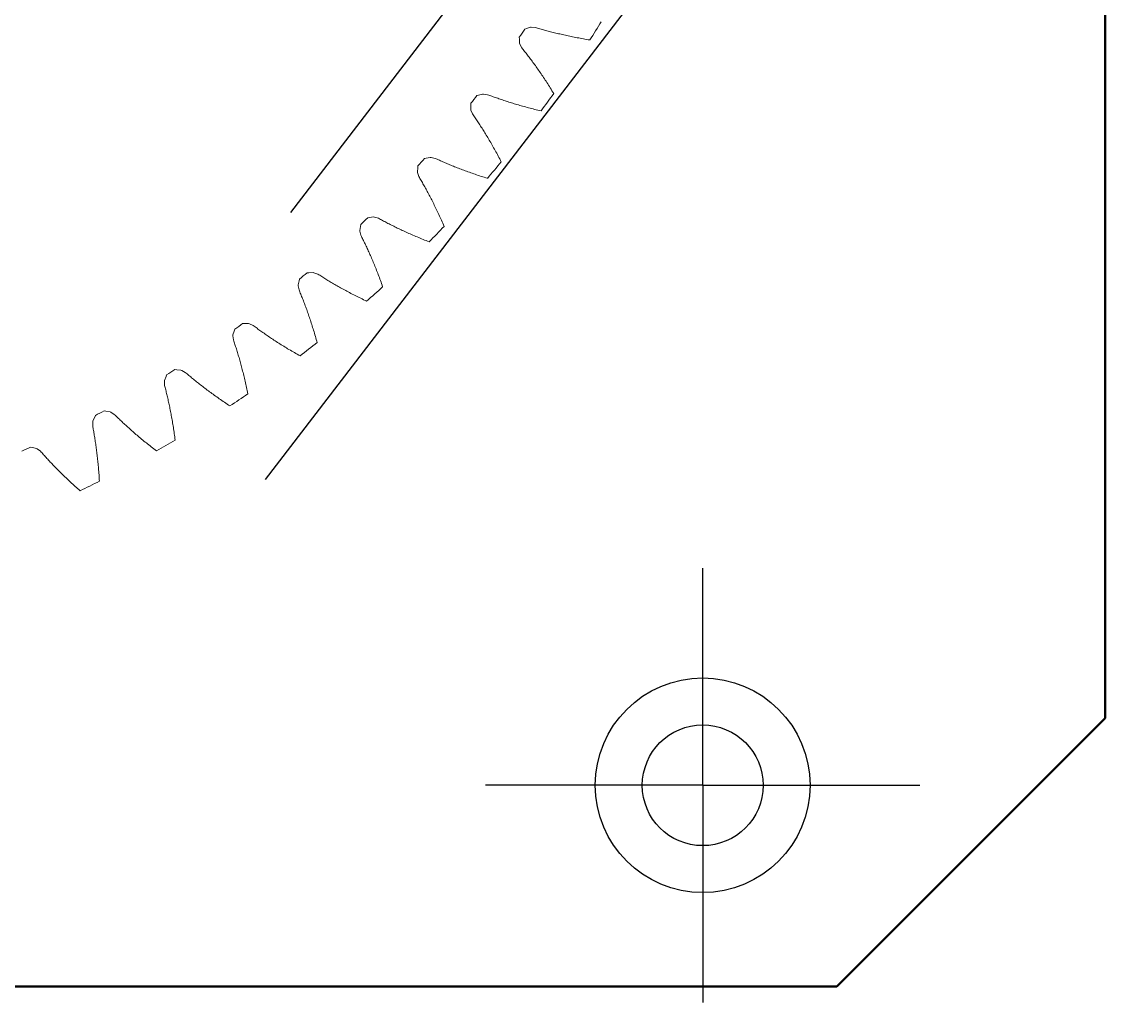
# Model space of a CAD drawing. Header units: millimetres. Extents: x 278858 to 279223, y 218711 to 219074.
# Drawn here: x 279018.9 to 279059.27, y 218755.24 to 218791.79 of the extents above; entities that cross this region are included whole.
import ezdxf

# ---------------------------------------------------------------- set-up
doc = ezdxf.new("R2010")
doc.units = ezdxf.units.MM
doc.header["$LTSCALE"] = 2
doc.linetypes.add('AM_ISO08W050', pattern=[18, 12, -1.5, 3, -1.5])
doc.linetypes.add('AM_ISO08W050x2', pattern=[9, 6, -0.75, 1.5, -0.75])
for name, color, linetype, lineweight in [('AM_4', 3, 'Continuous', 25), ('AM_7', 1, 'AM_ISO08W050', 25), ('AM_9', 251, 'Continuous', 15), ('Visibile (ANSI)', 7, 'Continuous', 50)]:
    doc.layers.add(name, color=color, linetype=linetype, lineweight=lineweight)

msp = doc.modelspace()

# ---------------------------------------------------------------- linework, layer by layer
for radius in [4, 2.25]:
    msp.add_circle((279044.271, 218763.328), radius)
at = {"layer": 'AM_4'}
for p, q in [((279044.738, 218805.319), (279028.909, 218784.678)), ((279043.798, 218795.367), (279027.97, 218774.725))]:
    msp.add_line(p, q, dxfattribs=at)
at = {"layer": 'AM_7', "linetype": 'AM_ISO08W050x2'}
for q in [(279044.271, 218771.419), (279036.18, 218763.328), (279052.362, 218763.328), (279044.271, 218755.237)]:
    msp.add_line((279044.271, 218763.328), q, dxfattribs=at)
at = {"layer": 'AM_9'}
for p, q in [((279037.642, 218791.514), (279037.708, 218791.536)), ((279037.708, 218791.536), (279037.853, 218791.589)), ((279037.853, 218791.589), (279037.886, 218791.589)), ((279037.886, 218791.589), (279038.039, 218791.578)), ((279038.039, 218791.578), (279038.081, 218791.567)), ((279038.081, 218791.567), (279038.122, 218791.555)), ((279038.122, 218791.555), (279038.163, 218791.543)), ((279038.163, 218791.543), (279038.205, 218791.53)), ((279038.205, 218791.53), (279038.248, 218791.518)), ((279038.248, 218791.518), (279038.291, 218791.505)), ((279038.291, 218791.505), (279038.335, 218791.493)), ((279038.335, 218791.493), (279038.379, 218791.48)), ((279038.379, 218791.48), (279038.424, 218791.468)), ((279038.424, 218791.468), (279038.469, 218791.456)), ((279038.469, 218791.456), (279038.514, 218791.443)), ((279038.514, 218791.443), (279038.561, 218791.431)), ((279038.561, 218791.431), (279038.607, 218791.419)), ((279038.607, 218791.419), (279038.655, 218791.407)), ((279038.655, 218791.407), (279038.702, 218791.394)), ((279038.702, 218791.394), (279038.751, 218791.382)), ((279038.751, 218791.382), (279038.8, 218791.37)), ((279038.8, 218791.37), (279038.849, 218791.358)), ((279038.849, 218791.358), (279038.899, 218791.346)), ((279038.899, 218791.346), (279038.949, 218791.334)), ((279038.949, 218791.334), (279039, 218791.322)), ((279039, 218791.322), (279039.052, 218791.31)), ((279037.444, 218791.145), (279037.44, 218791.214)), ((279037.45, 218790.991), (279037.444, 218791.145)), ((279037.461, 218790.96), (279037.45, 218790.991)), ((279037.529, 218790.822), (279037.461, 218790.96)), ((279039.052, 218791.31), (279039.104, 218791.299)), ((279039.104, 218791.299), (279039.156, 218791.287)), ((279039.156, 218791.287), (279039.209, 218791.275)), ((279039.209, 218791.275), (279039.263, 218791.264)), ((279039.263, 218791.264), (279039.317, 218791.252)), ((279039.317, 218791.252), (279039.371, 218791.241)), ((279039.371, 218791.241), (279039.426, 218791.23)), ((279039.426, 218791.23), (279039.482, 218791.219)), ((279039.482, 218791.219), (279039.538, 218791.207)), ((279039.538, 218791.207), (279039.595, 218791.196)), ((279039.595, 218791.196), (279039.652, 218791.186)), ((279039.652, 218791.186), (279039.71, 218791.175)), ((279039.71, 218791.175), (279039.768, 218791.164)), ((279039.768, 218791.164), (279039.827, 218791.153)), ((279039.827, 218791.153), (279039.886, 218791.143)), ((279039.886, 218791.143), (279039.946, 218791.133)), ((279039.946, 218791.133), (279040.006, 218791.122)), ((279040.006, 218791.122), (279040.067, 218791.112)), ((279037.555, 218790.787), (279037.529, 218790.822)), ((279037.582, 218790.754), (279037.555, 218790.787)), ((279037.609, 218790.72), (279037.582, 218790.754)), ((279037.636, 218790.686), (279037.609, 218790.72)), ((279037.663, 218790.651), (279037.636, 218790.686)), ((279037.691, 218790.616), (279037.663, 218790.651)), ((279037.719, 218790.58), (279037.691, 218790.616)), ((279037.747, 218790.543), (279037.719, 218790.58)), ((279037.775, 218790.507), (279037.747, 218790.543)), ((279037.804, 218790.469), (279037.775, 218790.507)), ((279037.832, 218790.432), (279037.804, 218790.469)), ((279037.861, 218790.393), (279037.832, 218790.432)), ((279037.89, 218790.355), (279037.861, 218790.393)), ((279037.919, 218790.315), (279037.89, 218790.355)), ((279037.948, 218790.276), (279037.919, 218790.315)), ((279037.977, 218790.236), (279037.948, 218790.276)), ((279038.007, 218790.195), (279037.977, 218790.236)), ((279038.037, 218790.154), (279038.007, 218790.195)), ((279038.066, 218790.112), (279038.037, 218790.154)), ((279038.096, 218790.07), (279038.066, 218790.112)), ((279038.126, 218790.027), (279038.096, 218790.07)), ((279038.157, 218789.984), (279038.126, 218790.027)), ((279038.187, 218789.94), (279038.157, 218789.984)), ((279038.217, 218789.895), (279038.187, 218789.94)), ((279038.248, 218789.851), (279038.217, 218789.895)), ((279038.279, 218789.805), (279038.248, 218789.851)), ((279038.31, 218789.76), (279038.279, 218789.805)), ((279038.341, 218789.713), (279038.31, 218789.76)), ((279038.372, 218789.666), (279038.341, 218789.713)), ((279038.403, 218789.619), (279038.372, 218789.666)), ((279038.434, 218789.571), (279038.403, 218789.619)), ((279038.466, 218789.523), (279038.434, 218789.571)), ((279038.497, 218789.474), (279038.466, 218789.523)), ((279038.529, 218789.424), (279038.497, 218789.474)), ((279038.561, 218789.374), (279038.529, 218789.424)), ((279038.592, 218789.324), (279038.561, 218789.374)), ((279038.624, 218789.273), (279038.592, 218789.324)), ((279035.858, 218789.036), (279035.925, 218789.053)), ((279035.925, 218789.053), (279036.073, 218789.096)), ((279036.073, 218789.096), (279036.106, 218789.094)), ((279036.106, 218789.094), (279036.258, 218789.072)), ((279036.258, 218789.072), (279036.299, 218789.059)), ((279036.299, 218789.059), (279036.339, 218789.044)), ((279036.339, 218789.044), (279036.379, 218789.028)), ((279036.379, 218789.028), (279036.421, 218789.013)), ((279036.421, 218789.013), (279036.462, 218788.997)), ((279036.462, 218788.997), (279036.504, 218788.982)), ((279036.504, 218788.982), (279036.547, 218788.967)), ((279036.547, 218788.967), (279036.59, 218788.951)), ((279036.59, 218788.951), (279036.634, 218788.936)), ((279036.634, 218788.936), (279036.678, 218788.92)), ((279036.678, 218788.92), (279036.723, 218788.905)), ((279036.723, 218788.905), (279036.768, 218788.889)), ((279038.656, 218789.221), (279038.624, 218789.273)), ((279038.688, 218789.169), (279038.656, 218789.221)), ((279038.721, 218789.116), (279038.688, 218789.169)), ((279035.629, 218788.528), (279035.634, 218788.681)), ((279035.638, 218788.496), (279035.629, 218788.528)), ((279035.634, 218788.681), (279035.635, 218788.751)), ((279035.697, 218788.354), (279035.638, 218788.496)), ((279036.768, 218788.889), (279036.814, 218788.874)), ((279036.814, 218788.874), (279036.86, 218788.858)), ((279036.86, 218788.858), (279036.907, 218788.843)), ((279036.907, 218788.843), (279036.954, 218788.827)), ((279036.954, 218788.827), (279037.002, 218788.812)), ((279037.002, 218788.812), (279037.05, 218788.796)), ((279037.05, 218788.796), (279037.099, 218788.781)), ((279037.099, 218788.781), (279037.149, 218788.765)), ((279037.149, 218788.765), (279037.199, 218788.75)), ((279037.199, 218788.75), (279037.249, 218788.735)), ((279037.249, 218788.735), (279037.3, 218788.719)), ((279037.3, 218788.719), (279037.352, 218788.704)), ((279037.352, 218788.704), (279037.404, 218788.689)), ((279037.404, 218788.689), (279037.456, 218788.673)), ((279037.456, 218788.673), (279037.51, 218788.658)), ((279037.51, 218788.658), (279037.563, 218788.643)), ((279037.563, 218788.643), (279037.617, 218788.628)), ((279037.617, 218788.628), (279037.672, 218788.613)), ((279037.672, 218788.613), (279037.727, 218788.598)), ((279037.727, 218788.598), (279037.783, 218788.583)), ((279037.783, 218788.583), (279037.839, 218788.568)), ((279037.839, 218788.568), (279037.896, 218788.553)), ((279037.896, 218788.553), (279037.954, 218788.539)), ((279037.954, 218788.539), (279038.011, 218788.524)), ((279038.011, 218788.524), (279038.07, 218788.509)), ((279038.07, 218788.509), (279038.129, 218788.495)), ((279038.129, 218788.495), (279038.188, 218788.481)), ((279035.719, 218788.317), (279035.697, 218788.354)), ((279035.744, 218788.282), (279035.719, 218788.317)), ((279035.769, 218788.246), (279035.744, 218788.282)), ((279035.793, 218788.21), (279035.769, 218788.246)), ((279035.818, 218788.174), (279035.793, 218788.21)), ((279035.844, 218788.136), (279035.818, 218788.174)), ((279035.869, 218788.099), (279035.844, 218788.136)), ((279035.894, 218788.061), (279035.869, 218788.099)), ((279038.188, 218788.481), (279038.248, 218788.466)), ((279035.92, 218788.022), (279035.894, 218788.061)), ((279035.946, 218787.983), (279035.92, 218788.022)), ((279035.971, 218787.943), (279035.946, 218787.983)), ((279035.997, 218787.903), (279035.971, 218787.943)), ((279036.024, 218787.862), (279035.997, 218787.903)), ((279036.05, 218787.821), (279036.024, 218787.862)), ((279036.076, 218787.78), (279036.05, 218787.821)), ((279036.103, 218787.737), (279036.076, 218787.78)), ((279036.129, 218787.695), (279036.103, 218787.737)), ((279036.156, 218787.651), (279036.129, 218787.695)), ((279036.183, 218787.608), (279036.156, 218787.651)), ((279036.21, 218787.563), (279036.183, 218787.608)), ((279036.237, 218787.519), (279036.21, 218787.563)), ((279036.264, 218787.473), (279036.237, 218787.519)), ((279036.291, 218787.428), (279036.264, 218787.473)), ((279036.318, 218787.381), (279036.291, 218787.428)), ((279036.346, 218787.335), (279036.318, 218787.381)), ((279036.373, 218787.287), (279036.346, 218787.335)), ((279036.401, 218787.239), (279036.373, 218787.287)), ((279036.429, 218787.191), (279036.401, 218787.239)), ((279036.456, 218787.142), (279036.429, 218787.191)), ((279036.484, 218787.093), (279036.456, 218787.142)), ((279036.512, 218787.043), (279036.484, 218787.093)), ((279036.54, 218786.992), (279036.512, 218787.043)), ((279036.568, 218786.941), (279036.54, 218786.992)), ((279036.596, 218786.89), (279036.568, 218786.941)), ((279036.624, 218786.837), (279036.596, 218786.89)), ((279033.905, 218786.689), (279033.973, 218786.701)), ((279033.973, 218786.701), (279034.123, 218786.733)), ((279034.123, 218786.733), (279034.156, 218786.729)), ((279034.156, 218786.729), (279034.306, 218786.697)), ((279034.306, 218786.697), (279034.346, 218786.681)), ((279034.346, 218786.681), (279034.385, 218786.663)), ((279034.385, 218786.663), (279034.424, 218786.644)), ((279034.424, 218786.644), (279034.464, 218786.626)), ((279034.464, 218786.626), (279034.505, 218786.608)), ((279034.505, 218786.608), (279034.546, 218786.59)), ((279034.546, 218786.59), (279034.587, 218786.571)), ((279034.587, 218786.571), (279034.629, 218786.553)), ((279034.629, 218786.553), (279034.672, 218786.534)), ((279034.672, 218786.534), (279034.715, 218786.516)), ((279034.715, 218786.516), (279034.758, 218786.497)), ((279034.758, 218786.497), (279034.802, 218786.479)), ((279034.802, 218786.479), (279034.847, 218786.46)), ((279036.653, 218786.785), (279036.624, 218786.837)), ((279036.681, 218786.732), (279036.653, 218786.785)), ((279036.709, 218786.678), (279036.681, 218786.732)), ((279036.738, 218786.624), (279036.709, 218786.678)), ((279036.766, 218786.569), (279036.738, 218786.624)), ((279033.641, 218786.198), (279033.657, 218786.351)), ((279033.648, 218786.165), (279033.641, 218786.198)), ((279033.696, 218786.02), (279033.648, 218786.165)), ((279033.657, 218786.351), (279033.662, 218786.42)), ((279034.847, 218786.46), (279034.892, 218786.441)), ((279034.892, 218786.441), (279034.938, 218786.423)), ((279034.938, 218786.423), (279034.984, 218786.404)), ((279034.984, 218786.404), (279035.03, 218786.385)), ((279035.03, 218786.385), (279035.078, 218786.366)), ((279035.078, 218786.366), (279035.125, 218786.348)), ((279035.125, 218786.348), (279035.174, 218786.329)), ((279035.174, 218786.329), (279035.222, 218786.31)), ((279035.222, 218786.31), (279035.272, 218786.291)), ((279035.272, 218786.291), (279035.321, 218786.272)), ((279035.321, 218786.272), (279035.372, 218786.253)), ((279035.372, 218786.253), (279035.423, 218786.234)), ((279035.423, 218786.234), (279035.474, 218786.215)), ((279035.474, 218786.215), (279035.526, 218786.197)), ((279035.526, 218786.197), (279035.578, 218786.178)), ((279035.578, 218786.178), (279035.631, 218786.159)), ((279035.631, 218786.159), (279035.685, 218786.14)), ((279035.685, 218786.14), (279035.739, 218786.121)), ((279035.739, 218786.121), (279035.794, 218786.103)), ((279035.794, 218786.103), (279035.849, 218786.084)), ((279035.849, 218786.084), (279035.904, 218786.065)), ((279033.716, 218785.981), (279033.696, 218786.02)), ((279033.738, 218785.945), (279033.716, 218785.981)), ((279033.761, 218785.907), (279033.738, 218785.945)), ((279033.783, 218785.869), (279033.761, 218785.907)), ((279033.805, 218785.831), (279033.783, 218785.869)), ((279033.828, 218785.792), (279033.805, 218785.831)), ((279033.85, 218785.753), (279033.828, 218785.792)), ((279033.873, 218785.713), (279033.85, 218785.753)), ((279033.896, 218785.673), (279033.873, 218785.713)), ((279033.919, 218785.632), (279033.896, 218785.673)), ((279035.904, 218786.065), (279035.961, 218786.046)), ((279035.961, 218786.046), (279036.017, 218786.028)), ((279036.017, 218786.028), (279036.075, 218786.009)), ((279036.075, 218786.009), (279036.132, 218785.991)), ((279036.132, 218785.991), (279036.191, 218785.972)), ((279036.191, 218785.972), (279036.249, 218785.954)), ((279033.942, 218785.591), (279033.919, 218785.632)), ((279033.965, 218785.549), (279033.942, 218785.591)), ((279033.988, 218785.506), (279033.965, 218785.549)), ((279034.011, 218785.463), (279033.988, 218785.506)), ((279034.035, 218785.42), (279034.011, 218785.463)), ((279034.058, 218785.376), (279034.035, 218785.42)), ((279034.082, 218785.332), (279034.058, 218785.376)), ((279034.105, 218785.287), (279034.082, 218785.332)), ((279034.129, 218785.241), (279034.105, 218785.287)), ((279034.153, 218785.195), (279034.129, 218785.241)), ((279034.177, 218785.149), (279034.153, 218785.195)), ((279034.201, 218785.102), (279034.177, 218785.149)), ((279034.225, 218785.054), (279034.201, 218785.102)), ((279034.249, 218785.006), (279034.225, 218785.054)), ((279034.273, 218784.957), (279034.249, 218785.006)), ((279034.297, 218784.908), (279034.273, 218784.957)), ((279034.321, 218784.858), (279034.297, 218784.908)), ((279034.345, 218784.808), (279034.321, 218784.858)), ((279031.792, 218784.483), (279031.861, 218784.491)), ((279031.861, 218784.491), (279032.013, 218784.513)), ((279032.013, 218784.513), (279032.046, 218784.506)), ((279032.046, 218784.506), (279032.193, 218784.463)), ((279032.193, 218784.463), (279032.232, 218784.444)), ((279034.37, 218784.758), (279034.345, 218784.808)), ((279034.394, 218784.706), (279034.37, 218784.758)), ((279034.418, 218784.654), (279034.394, 218784.706)), ((279034.443, 218784.602), (279034.418, 218784.654)), ((279034.467, 218784.549), (279034.443, 218784.602)), ((279034.492, 218784.496), (279034.467, 218784.549)), ((279034.516, 218784.442), (279034.492, 218784.496)), ((279031.495, 218784.012), (279031.522, 218784.163)), ((279031.522, 218784.163), (279031.532, 218784.232)), ((279032.232, 218784.444), (279032.27, 218784.424)), ((279032.27, 218784.424), (279032.308, 218784.403)), ((279032.308, 218784.403), (279032.346, 218784.382)), ((279032.346, 218784.382), (279032.386, 218784.361)), ((279032.386, 218784.361), (279032.425, 218784.34)), ((279032.425, 218784.34), (279032.465, 218784.319)), ((279032.465, 218784.319), (279032.506, 218784.297)), ((279032.506, 218784.297), (279032.547, 218784.276)), ((279032.547, 218784.276), (279032.589, 218784.254)), ((279032.589, 218784.254), (279032.631, 218784.233)), ((279032.631, 218784.233), (279032.673, 218784.211)), ((279032.673, 218784.211), (279032.717, 218784.19)), ((279032.717, 218784.19), (279032.76, 218784.168)), ((279032.76, 218784.168), (279032.804, 218784.146)), ((279032.804, 218784.146), (279032.849, 218784.124)), ((279032.849, 218784.124), (279032.894, 218784.102)), ((279032.894, 218784.102), (279032.94, 218784.08)), ((279032.94, 218784.08), (279032.986, 218784.058)), ((279032.986, 218784.058), (279033.033, 218784.036)), ((279034.54, 218784.388), (279034.516, 218784.442)), ((279034.565, 218784.333), (279034.54, 218784.388)), ((279034.589, 218784.277), (279034.565, 218784.333)), ((279034.614, 218784.221), (279034.589, 218784.277)), ((279034.638, 218784.164), (279034.614, 218784.221)), ((279031.5, 218783.979), (279031.495, 218784.012)), ((279031.538, 218783.83), (279031.5, 218783.979)), ((279031.555, 218783.791), (279031.538, 218783.83)), ((279031.575, 218783.753), (279031.555, 218783.791)), ((279031.594, 218783.714), (279031.575, 218783.753)), ((279031.614, 218783.674), (279031.594, 218783.714)), ((279031.633, 218783.635), (279031.614, 218783.674)), ((279033.033, 218784.036), (279033.081, 218784.013)), ((279033.081, 218784.013), (279033.128, 218783.991)), ((279033.128, 218783.991), (279033.177, 218783.969)), ((279033.177, 218783.969), (279033.226, 218783.947)), ((279033.226, 218783.947), (279033.275, 218783.924)), ((279033.275, 218783.924), (279033.325, 218783.902)), ((279033.325, 218783.902), (279033.376, 218783.879)), ((279033.376, 218783.879), (279033.427, 218783.857)), ((279033.427, 218783.857), (279033.478, 218783.834)), ((279033.478, 218783.834), (279033.53, 218783.812)), ((279033.53, 218783.812), (279033.583, 218783.789)), ((279033.583, 218783.789), (279033.636, 218783.767)), ((279033.636, 218783.767), (279033.69, 218783.744)), ((279033.69, 218783.744), (279033.744, 218783.722)), ((279033.744, 218783.722), (279033.799, 218783.699)), ((279033.799, 218783.699), (279033.854, 218783.677)), ((279033.854, 218783.677), (279033.91, 218783.654)), ((279033.91, 218783.654), (279033.966, 218783.631)), ((279031.653, 218783.594), (279031.633, 218783.635)), ((279031.673, 218783.554), (279031.653, 218783.594)), ((279031.693, 218783.512), (279031.673, 218783.554)), ((279031.713, 218783.47), (279031.693, 218783.512)), ((279031.733, 218783.428), (279031.713, 218783.47)), ((279031.753, 218783.385), (279031.733, 218783.428)), ((279031.773, 218783.342), (279031.753, 218783.385)), ((279031.793, 218783.298), (279031.773, 218783.342)), ((279031.813, 218783.254), (279031.793, 218783.298)), ((279031.834, 218783.209), (279031.813, 218783.254)), ((279033.966, 218783.631), (279034.023, 218783.609)), ((279034.023, 218783.609), (279034.08, 218783.586)), ((279031.854, 218783.163), (279031.834, 218783.209)), ((279031.875, 218783.117), (279031.854, 218783.163)), ((279031.895, 218783.071), (279031.875, 218783.117)), ((279031.915, 218783.024), (279031.895, 218783.071)), ((279031.936, 218782.976), (279031.915, 218783.024)), ((279031.957, 218782.928), (279031.936, 218782.976)), ((279031.977, 218782.879), (279031.957, 218782.928)), ((279031.998, 218782.83), (279031.977, 218782.879)), ((279029.532, 218782.431), (279029.601, 218782.434)), ((279029.601, 218782.434), (279029.754, 218782.444)), ((279029.754, 218782.444), (279029.786, 218782.436)), ((279029.786, 218782.436), (279029.93, 218782.382)), ((279032.018, 218782.781), (279031.998, 218782.83)), ((279032.039, 218782.73), (279032.018, 218782.781)), ((279032.06, 218782.68), (279032.039, 218782.73)), ((279032.08, 218782.628), (279032.06, 218782.68)), ((279032.101, 218782.577), (279032.08, 218782.628)), ((279032.122, 218782.524), (279032.101, 218782.577)), ((279032.142, 218782.472), (279032.122, 218782.524)), ((279032.163, 218782.418), (279032.142, 218782.472)), ((279029.202, 218781.981), (279029.239, 218782.13)), ((279029.239, 218782.13), (279029.254, 218782.198)), ((279029.93, 218782.382), (279029.968, 218782.361)), ((279029.968, 218782.361), (279030.004, 218782.338)), ((279030.004, 218782.338), (279030.04, 218782.314)), ((279030.04, 218782.314), (279030.077, 218782.291)), ((279030.077, 218782.291), (279030.115, 218782.267)), ((279030.115, 218782.267), (279030.153, 218782.243)), ((279030.153, 218782.243), (279030.191, 218782.219)), ((279030.191, 218782.219), (279030.23, 218782.195)), ((279030.23, 218782.195), (279030.27, 218782.171)), ((279030.27, 218782.171), (279030.31, 218782.147)), ((279030.31, 218782.147), (279030.35, 218782.122)), ((279030.35, 218782.122), (279030.391, 218782.098)), ((279030.391, 218782.098), (279030.433, 218782.073)), ((279030.433, 218782.073), (279030.475, 218782.048)), ((279030.475, 218782.048), (279030.518, 218782.023)), ((279032.184, 218782.364), (279032.163, 218782.418)), ((279032.204, 218782.31), (279032.184, 218782.364)), ((279032.225, 218782.255), (279032.204, 218782.31)), ((279032.246, 218782.199), (279032.225, 218782.255)), ((279032.266, 218782.143), (279032.246, 218782.199)), ((279032.287, 218782.087), (279032.266, 218782.143)), ((279032.307, 218782.03), (279032.287, 218782.087)), ((279032.328, 218781.972), (279032.307, 218782.03)), ((279029.205, 218781.948), (279029.202, 218781.981)), ((279029.232, 218781.797), (279029.205, 218781.948)), ((279029.247, 218781.756), (279029.232, 218781.797)), ((279029.263, 218781.717), (279029.247, 218781.756)), ((279029.28, 218781.677), (279029.263, 218781.717)), ((279029.297, 218781.636), (279029.28, 218781.677)), ((279029.314, 218781.595), (279029.297, 218781.636)), ((279030.518, 218782.023), (279030.561, 218781.998)), ((279030.561, 218781.998), (279030.604, 218781.973)), ((279030.604, 218781.973), (279030.648, 218781.948)), ((279030.648, 218781.948), (279030.693, 218781.923)), ((279030.693, 218781.923), (279030.738, 218781.897)), ((279030.738, 218781.897), (279030.784, 218781.872)), ((279030.784, 218781.872), (279030.83, 218781.846)), ((279030.83, 218781.846), (279030.877, 218781.821)), ((279030.877, 218781.821), (279030.924, 218781.795)), ((279030.924, 218781.795), (279030.972, 218781.769)), ((279030.972, 218781.769), (279031.02, 218781.744)), ((279031.02, 218781.744), (279031.069, 218781.718)), ((279031.069, 218781.718), (279031.118, 218781.692)), ((279031.118, 218781.692), (279031.168, 218781.666)), ((279031.168, 218781.666), (279031.218, 218781.64)), ((279031.218, 218781.64), (279031.269, 218781.613)), ((279032.348, 218781.914), (279032.328, 218781.972)), ((279029.331, 218781.554), (279029.314, 218781.595)), ((279029.348, 218781.511), (279029.331, 218781.554)), ((279029.364, 218781.469), (279029.348, 218781.511)), ((279029.381, 218781.426), (279029.364, 218781.469)), ((279029.398, 218781.382), (279029.381, 218781.426)), ((279029.416, 218781.338), (279029.398, 218781.382)), ((279029.433, 218781.293), (279029.416, 218781.338)), ((279029.45, 218781.248), (279029.433, 218781.293)), ((279029.467, 218781.202), (279029.45, 218781.248)), ((279031.269, 218781.613), (279031.321, 218781.587)), ((279031.321, 218781.587), (279031.373, 218781.561)), ((279031.373, 218781.561), (279031.425, 218781.535)), ((279031.425, 218781.535), (279031.478, 218781.508)), ((279031.478, 218781.508), (279031.532, 218781.482)), ((279031.532, 218781.482), (279031.586, 218781.456)), ((279031.586, 218781.456), (279031.64, 218781.429)), ((279031.64, 218781.429), (279031.696, 218781.403)), ((279031.696, 218781.403), (279031.751, 218781.376)), ((279029.484, 218781.156), (279029.467, 218781.202)), ((279029.501, 218781.109), (279029.484, 218781.156)), ((279029.518, 218781.062), (279029.501, 218781.109)), ((279029.535, 218781.014), (279029.518, 218781.062)), ((279029.552, 218780.966), (279029.535, 218781.014)), ((279029.57, 218780.917), (279029.552, 218780.966)), ((279029.587, 218780.868), (279029.57, 218780.917)), ((279029.604, 218780.818), (279029.587, 218780.868)), ((279027.133, 218780.541), (279027.202, 218780.539)), ((279027.202, 218780.539), (279027.356, 218780.539)), ((279027.356, 218780.539), (279027.387, 218780.528)), ((279027.387, 218780.528), (279027.527, 218780.465)), ((279027.527, 218780.465), (279027.563, 218780.441)), ((279027.563, 218780.441), (279027.597, 218780.415)), ((279027.597, 218780.415), (279027.632, 218780.389)), ((279029.621, 218780.767), (279029.604, 218780.818)), ((279029.638, 218780.716), (279029.621, 218780.767)), ((279029.655, 218780.665), (279029.638, 218780.716)), ((279029.672, 218780.613), (279029.655, 218780.665)), ((279029.689, 218780.56), (279029.672, 218780.613)), ((279029.706, 218780.507), (279029.689, 218780.56)), ((279029.723, 218780.453), (279029.706, 218780.507)), ((279029.74, 218780.399), (279029.723, 218780.453)), ((279026.773, 218780.115), (279026.82, 218780.261)), ((279026.773, 218780.082), (279026.773, 218780.115)), ((279026.79, 218779.929), (279026.773, 218780.082)), ((279026.82, 218780.261), (279026.84, 218780.328)), ((279027.632, 218780.389), (279027.668, 218780.363)), ((279027.668, 218780.363), (279027.703, 218780.337)), ((279027.703, 218780.337), (279027.74, 218780.31)), ((279027.74, 218780.31), (279027.776, 218780.284)), ((279027.776, 218780.284), (279027.814, 218780.257)), ((279027.814, 218780.257), (279027.851, 218780.23)), ((279027.851, 218780.23), (279027.89, 218780.203)), ((279027.89, 218780.203), (279027.928, 218780.176)), ((279027.928, 218780.176), (279027.967, 218780.149)), ((279027.967, 218780.149), (279028.007, 218780.121)), ((279028.007, 218780.121), (279028.047, 218780.093)), ((279028.047, 218780.093), (279028.088, 218780.066)), ((279028.088, 218780.066), (279028.129, 218780.038)), ((279028.129, 218780.038), (279028.171, 218780.01)), ((279029.757, 218780.345), (279029.74, 218780.399)), ((279029.774, 218780.289), (279029.757, 218780.345)), ((279029.791, 218780.234), (279029.774, 218780.289)), ((279029.808, 218780.177), (279029.791, 218780.234)), ((279029.824, 218780.121), (279029.808, 218780.177)), ((279029.841, 218780.063), (279029.824, 218780.121)), ((279029.858, 218780.005), (279029.841, 218780.063)), ((279026.802, 218779.888), (279026.79, 218779.929)), ((279026.816, 218779.847), (279026.802, 218779.888)), ((279026.83, 218779.806), (279026.816, 218779.847)), ((279026.844, 218779.765), (279026.83, 218779.806)), ((279026.857, 218779.722), (279026.844, 218779.765)), ((279026.871, 218779.68), (279026.857, 218779.722)), ((279026.885, 218779.637), (279026.871, 218779.68)), ((279026.899, 218779.593), (279026.885, 218779.637)), ((279028.171, 218780.01), (279028.213, 218779.981)), ((279028.213, 218779.981), (279028.256, 218779.953)), ((279028.256, 218779.953), (279028.299, 218779.925)), ((279028.299, 218779.925), (279028.343, 218779.896)), ((279028.343, 218779.896), (279028.387, 218779.867)), ((279028.387, 218779.867), (279028.432, 218779.838)), ((279028.432, 218779.838), (279028.478, 218779.81)), ((279028.478, 218779.81), (279028.523, 218779.781)), ((279028.523, 218779.781), (279028.57, 218779.751)), ((279028.57, 218779.751), (279028.617, 218779.722)), ((279028.617, 218779.722), (279028.664, 218779.693)), ((279028.664, 218779.693), (279028.712, 218779.663)), ((279028.712, 218779.663), (279028.76, 218779.634)), ((279028.76, 218779.634), (279028.809, 218779.604)), ((279029.874, 218779.947), (279029.858, 218780.005)), ((279029.891, 218779.888), (279029.874, 218779.947)), ((279029.907, 218779.829), (279029.891, 218779.888)), ((279026.913, 218779.549), (279026.899, 218779.593)), ((279026.927, 218779.504), (279026.913, 218779.549)), ((279026.941, 218779.459), (279026.927, 218779.504)), ((279026.955, 218779.413), (279026.941, 218779.459)), ((279026.969, 218779.367), (279026.955, 218779.413)), ((279026.983, 218779.32), (279026.969, 218779.367)), ((279026.997, 218779.273), (279026.983, 218779.32)), ((279027.01, 218779.225), (279026.997, 218779.273)), ((279027.024, 218779.176), (279027.01, 218779.225)), ((279028.809, 218779.604), (279028.859, 218779.574)), ((279028.859, 218779.574), (279028.909, 218779.545)), ((279028.909, 218779.545), (279028.959, 218779.515)), ((279028.959, 218779.515), (279029.01, 218779.485)), ((279029.01, 218779.485), (279029.062, 218779.455)), ((279029.062, 218779.455), (279029.114, 218779.425)), ((279029.114, 218779.425), (279029.167, 218779.394)), ((279029.167, 218779.394), (279029.22, 218779.364)), ((279029.22, 218779.364), (279029.274, 218779.334)), ((279024.608, 218778.823), (279024.677, 218778.816)), ((279024.677, 218778.816), (279024.831, 218778.805)), ((279024.831, 218778.805), (279024.861, 218778.792)), ((279027.038, 218779.127), (279027.024, 218779.176)), ((279027.052, 218779.078), (279027.038, 218779.127)), ((279027.065, 218779.028), (279027.052, 218779.078)), ((279027.079, 218778.978), (279027.065, 218779.028)), ((279027.093, 218778.927), (279027.079, 218778.978)), ((279027.106, 218778.875), (279027.093, 218778.927)), ((279027.12, 218778.823), (279027.106, 218778.875)), ((279027.133, 218778.77), (279027.12, 218778.823)), ((279024.218, 218778.39), (279024.219, 218778.423)), ((279024.219, 218778.423), (279024.277, 218778.566)), ((279024.277, 218778.566), (279024.301, 218778.631)), ((279024.861, 218778.792), (279024.996, 218778.719)), ((279024.996, 218778.719), (279025.031, 218778.693)), ((279025.031, 218778.693), (279025.063, 218778.665)), ((279025.063, 218778.665), (279025.096, 218778.637)), ((279025.096, 218778.637), (279025.129, 218778.608)), ((279025.129, 218778.608), (279025.163, 218778.58)), ((279025.163, 218778.58), (279025.197, 218778.551)), ((279025.197, 218778.551), (279025.232, 218778.522)), ((279025.232, 218778.522), (279025.268, 218778.492)), ((279025.268, 218778.492), (279025.303, 218778.463)), ((279025.303, 218778.463), (279025.34, 218778.433)), ((279025.34, 218778.433), (279025.376, 218778.403)), ((279025.376, 218778.403), (279025.414, 218778.373)), ((279027.147, 218778.717), (279027.133, 218778.77)), ((279027.16, 218778.664), (279027.147, 218778.717)), ((279027.173, 218778.61), (279027.16, 218778.664)), ((279027.186, 218778.555), (279027.173, 218778.61)), ((279027.2, 218778.5), (279027.186, 218778.555)), ((279027.213, 218778.444), (279027.2, 218778.5)), ((279027.226, 218778.388), (279027.213, 218778.444)), ((279024.224, 218778.237), (279024.218, 218778.39)), ((279024.233, 218778.194), (279024.224, 218778.237)), ((279024.244, 218778.153), (279024.233, 218778.194)), ((279024.255, 218778.111), (279024.244, 218778.153)), ((279024.266, 218778.069), (279024.255, 218778.111)), ((279024.277, 218778.026), (279024.266, 218778.069)), ((279024.287, 218777.982), (279024.277, 218778.026)), ((279025.414, 218778.373), (279025.451, 218778.343)), ((279025.451, 218778.343), (279025.489, 218778.313)), ((279025.489, 218778.313), (279025.528, 218778.282)), ((279025.528, 218778.282), (279025.567, 218778.251)), ((279025.567, 218778.251), (279025.607, 218778.22)), ((279025.607, 218778.22), (279025.647, 218778.189)), ((279025.647, 218778.189), (279025.688, 218778.158)), ((279025.688, 218778.158), (279025.729, 218778.127)), ((279025.729, 218778.127), (279025.771, 218778.095)), ((279025.771, 218778.095), (279025.813, 218778.063)), ((279025.813, 218778.063), (279025.856, 218778.031)), ((279025.856, 218778.031), (279025.899, 218777.999)), ((279025.899, 218777.999), (279025.942, 218777.967)), ((279027.238, 218778.331), (279027.226, 218778.388)), ((279027.251, 218778.274), (279027.238, 218778.331)), ((279027.264, 218778.216), (279027.251, 218778.274)), ((279027.277, 218778.157), (279027.264, 218778.216)), ((279027.289, 218778.099), (279027.277, 218778.157)), ((279027.301, 218778.039), (279027.289, 218778.099)), ((279027.314, 218777.979), (279027.301, 218778.039)), ((279024.298, 218777.938), (279024.287, 218777.982)), ((279024.309, 218777.893), (279024.298, 218777.938)), ((279024.32, 218777.848), (279024.309, 218777.893)), ((279024.331, 218777.803), (279024.32, 218777.848)), ((279024.341, 218777.757), (279024.331, 218777.803)), ((279024.352, 218777.71), (279024.341, 218777.757)), ((279024.363, 218777.663), (279024.352, 218777.71)), ((279024.373, 218777.615), (279024.363, 218777.663)), ((279024.384, 218777.567), (279024.373, 218777.615)), ((279025.942, 218777.967), (279025.987, 218777.935)), ((279025.987, 218777.935), (279026.031, 218777.903)), ((279026.031, 218777.903), (279026.077, 218777.87)), ((279026.077, 218777.87), (279026.122, 218777.837)), ((279026.122, 218777.837), (279026.169, 218777.804)), ((279026.169, 218777.804), (279026.215, 218777.771)), ((279026.215, 218777.771), (279026.263, 218777.738)), ((279026.263, 218777.738), (279026.311, 218777.705)), ((279026.311, 218777.705), (279026.359, 218777.672)), ((279026.359, 218777.672), (279026.408, 218777.638)), ((279026.408, 218777.638), (279026.457, 218777.605)), ((279026.457, 218777.605), (279026.507, 218777.571)), ((279027.326, 218777.919), (279027.314, 218777.979)), ((279021.97, 218777.285), (279022.038, 218777.273)), ((279022.038, 218777.273), (279022.191, 218777.252)), ((279022.191, 218777.252), (279022.22, 218777.237)), ((279022.22, 218777.237), (279022.35, 218777.155)), ((279024.394, 218777.518), (279024.384, 218777.567)), ((279024.405, 218777.469), (279024.394, 218777.518)), ((279024.415, 218777.419), (279024.405, 218777.469)), ((279024.425, 218777.369), (279024.415, 218777.419)), ((279024.435, 218777.318), (279024.425, 218777.369)), ((279024.446, 218777.267), (279024.435, 218777.318)), ((279024.456, 218777.215), (279024.446, 218777.267)), ((279024.466, 218777.163), (279024.456, 218777.215)), ((279026.507, 218777.571), (279026.557, 218777.537)), ((279026.557, 218777.537), (279026.608, 218777.503)), ((279026.608, 218777.503), (279026.66, 218777.469)), ((279021.546, 218776.727), (279021.55, 218776.881)), ((279021.55, 218776.881), (279021.554, 218776.914)), ((279021.554, 218776.914), (279021.622, 218777.052)), ((279021.622, 218777.052), (279021.65, 218777.115)), ((279022.35, 218777.155), (279022.382, 218777.126)), ((279022.382, 218777.126), (279022.413, 218777.096)), ((279022.413, 218777.096), (279022.444, 218777.065)), ((279022.444, 218777.065), (279022.475, 218777.035)), ((279022.475, 218777.035), (279022.507, 218777.004)), ((279022.507, 218777.004), (279022.539, 218776.972)), ((279022.539, 218776.972), (279022.572, 218776.941)), ((279022.572, 218776.941), (279022.605, 218776.909)), ((279022.605, 218776.909), (279022.638, 218776.877)), ((279022.638, 218776.877), (279022.672, 218776.845)), ((279022.672, 218776.845), (279022.707, 218776.813)), ((279022.707, 218776.813), (279022.742, 218776.78)), ((279024.475, 218777.11), (279024.466, 218777.163)), ((279024.485, 218777.057), (279024.475, 218777.11)), ((279024.495, 218777.003), (279024.485, 218777.057)), ((279024.504, 218776.948), (279024.495, 218777.003)), ((279024.514, 218776.893), (279024.504, 218776.948)), ((279024.523, 218776.838), (279024.514, 218776.893)), ((279024.532, 218776.782), (279024.523, 218776.838)), ((279024.542, 218776.725), (279024.532, 218776.782)), ((279021.551, 218776.684), (279021.546, 218776.727)), ((279021.56, 218776.642), (279021.551, 218776.684)), ((279021.568, 218776.6), (279021.56, 218776.642)), ((279021.576, 218776.556), (279021.568, 218776.6)), ((279021.583, 218776.513), (279021.576, 218776.556)), ((279021.591, 218776.469), (279021.583, 218776.513)), ((279021.599, 218776.424), (279021.591, 218776.469)), ((279021.607, 218776.379), (279021.599, 218776.424)), ((279021.614, 218776.333), (279021.607, 218776.379)), ((279022.742, 218776.78), (279022.778, 218776.748)), ((279022.778, 218776.748), (279022.813, 218776.715)), ((279022.813, 218776.715), (279022.85, 218776.681)), ((279022.85, 218776.681), (279022.887, 218776.648)), ((279022.887, 218776.648), (279022.924, 218776.614)), ((279022.924, 218776.614), (279022.962, 218776.581)), ((279022.962, 218776.581), (279023.001, 218776.547)), ((279023.001, 218776.547), (279023.04, 218776.512)), ((279023.04, 218776.512), (279023.079, 218776.478)), ((279023.079, 218776.478), (279023.119, 218776.443)), ((279023.119, 218776.443), (279023.159, 218776.409)), ((279023.159, 218776.409), (279023.2, 218776.374)), ((279024.551, 218776.668), (279024.542, 218776.725)), ((279024.559, 218776.611), (279024.551, 218776.668)), ((279024.568, 218776.553), (279024.559, 218776.611)), ((279024.577, 218776.494), (279024.568, 218776.553)), ((279024.585, 218776.435), (279024.577, 218776.494)), ((279024.594, 218776.376), (279024.585, 218776.435)), ((279021.622, 218776.287), (279021.614, 218776.333)), ((279021.63, 218776.24), (279021.622, 218776.287)), ((279021.637, 218776.193), (279021.63, 218776.24)), ((279021.644, 218776.145), (279021.637, 218776.193)), ((279021.651, 218776.097), (279021.644, 218776.145)), ((279021.659, 218776.048), (279021.651, 218776.097)), ((279021.666, 218775.999), (279021.659, 218776.048)), ((279021.673, 218775.949), (279021.666, 218775.999)), ((279023.2, 218776.374), (279023.241, 218776.339)), ((279023.241, 218776.339), (279023.283, 218776.303)), ((279023.283, 218776.303), (279023.326, 218776.268)), ((279023.326, 218776.268), (279023.368, 218776.232)), ((279023.368, 218776.232), (279023.412, 218776.196)), ((279023.412, 218776.196), (279023.456, 218776.16)), ((279023.456, 218776.16), (279023.5, 218776.124)), ((279023.5, 218776.124), (279023.545, 218776.088)), ((279023.545, 218776.088), (279023.59, 218776.051)), ((279023.59, 218776.051), (279023.636, 218776.015)), ((279023.636, 218776.015), (279023.682, 218775.978)), ((279023.682, 218775.978), (279023.729, 218775.941)), ((279024.602, 218776.315), (279024.594, 218776.376)), ((279024.61, 218776.255), (279024.602, 218776.315)), ((279024.618, 218776.194), (279024.61, 218776.255)), ((279019.231, 218775.935), (279019.298, 218775.919)), ((279019.298, 218775.919), (279019.449, 218775.887)), ((279019.449, 218775.887), (279019.477, 218775.87)), ((279019.477, 218775.87), (279019.601, 218775.779)), ((279019.601, 218775.779), (279019.631, 218775.748)), ((279019.631, 218775.748), (279019.659, 218775.715)), ((279019.659, 218775.715), (279019.688, 218775.683)), ((279019.688, 218775.683), (279019.717, 218775.65)), ((279019.717, 218775.65), (279019.747, 218775.617)), ((279019.747, 218775.617), (279019.777, 218775.584)), ((279019.777, 218775.584), (279019.807, 218775.55)), ((279021.679, 218775.898), (279021.673, 218775.949)), ((279021.686, 218775.848), (279021.679, 218775.898)), ((279021.693, 218775.796), (279021.686, 218775.848)), ((279021.699, 218775.744), (279021.693, 218775.796)), ((279021.706, 218775.692), (279021.699, 218775.744)), ((279021.712, 218775.639), (279021.706, 218775.692)), ((279021.718, 218775.586), (279021.712, 218775.639)), ((279021.724, 218775.532), (279021.718, 218775.586)), ((279023.729, 218775.941), (279023.777, 218775.904)), ((279023.777, 218775.904), (279023.825, 218775.867)), ((279023.825, 218775.867), (279023.873, 218775.829)), ((279023.873, 218775.829), (279023.922, 218775.792)), ((279019.807, 218775.55), (279019.838, 218775.516)), ((279019.838, 218775.516), (279019.869, 218775.482)), ((279019.869, 218775.482), (279019.901, 218775.447)), ((279019.901, 218775.447), (279019.933, 218775.413)), ((279019.933, 218775.413), (279019.966, 218775.378)), ((279019.966, 218775.378), (279019.999, 218775.343)), ((279019.999, 218775.343), (279020.033, 218775.307)), ((279020.033, 218775.307), (279020.067, 218775.272)), ((279020.067, 218775.272), (279020.101, 218775.236)), ((279020.101, 218775.236), (279020.136, 218775.199)), ((279020.136, 218775.199), (279020.172, 218775.163)), ((279021.73, 218775.477), (279021.724, 218775.532)), ((279021.736, 218775.422), (279021.73, 218775.477)), ((279021.741, 218775.367), (279021.736, 218775.422)), ((279021.747, 218775.311), (279021.741, 218775.367)), ((279021.752, 218775.254), (279021.747, 218775.311)), ((279021.757, 218775.197), (279021.752, 218775.254)), ((279021.762, 218775.14), (279021.757, 218775.197)), ((279020.172, 218775.163), (279020.208, 218775.126)), ((279020.208, 218775.126), (279020.244, 218775.09)), ((279020.244, 218775.09), (279020.281, 218775.053)), ((279020.281, 218775.053), (279020.318, 218775.015)), ((279020.318, 218775.015), (279020.356, 218774.978)), ((279020.356, 218774.978), (279020.394, 218774.94)), ((279020.394, 218774.94), (279020.433, 218774.902)), ((279020.433, 218774.902), (279020.472, 218774.864)), ((279020.472, 218774.864), (279020.512, 218774.826)), ((279020.512, 218774.826), (279020.552, 218774.787)), ((279020.552, 218774.787), (279020.593, 218774.748)), ((279021.767, 218775.082), (279021.762, 218775.14)), ((279021.772, 218775.023), (279021.767, 218775.082)), ((279021.776, 218774.964), (279021.772, 218775.023)), ((279021.781, 218774.905), (279021.776, 218774.964)), ((279021.785, 218774.845), (279021.781, 218774.905)), ((279021.789, 218774.784), (279021.785, 218774.845)), ((279021.793, 218774.723), (279021.789, 218774.784)), ((279020.593, 218774.748), (279020.634, 218774.709)), ((279020.634, 218774.709), (279020.676, 218774.67)), ((279020.676, 218774.67), (279020.718, 218774.631)), ((279020.718, 218774.631), (279020.761, 218774.591)), ((279020.761, 218774.591), (279020.804, 218774.552)), ((279020.804, 218774.552), (279020.848, 218774.512)), ((279020.848, 218774.512), (279020.892, 218774.472)), ((279020.892, 218774.472), (279020.937, 218774.431)), ((279020.937, 218774.431), (279020.982, 218774.391)), ((279020.982, 218774.391), (279021.028, 218774.35)), ((279021.796, 218774.662), (279021.793, 218774.723)), ((279021.028, 218774.35), (279021.074, 218774.309))]:
    msp.add_line(p, q, dxfattribs=at)
for radius, start, end in [(46, 327.4996, 328.5004), (43.75, 325.7628, 326.2372), (43.75, 321.7628, 322.2372), (46, 323.4996, 324.5004), (43.75, 317.7628, 318.2372), (46, 319.4996, 320.5004), (43.75, 313.7628, 314.2372), (46, 315.4996, 316.5004), (43.75, 309.7628, 310.2372), (46, 311.4996, 312.5004), (43.75, 305.7628, 306.2372), (46, 307.4996, 308.5004), (43.75, 301.7628, 302.2372), (46, 303.4996, 304.5004), (43.75, 297.7628, 298.2372), (46, 299.4996, 300.5004), (43.75, 293.7628, 294.2372), (46, 295.4996, 296.5004)]:
    msp.add_arc((279001.271, 218815.828), radius, start, end, dxfattribs=at)
at = {"layer": 'Visibile (ANSI)'}
for p, q in [((279059.271, 219022.828), (279059.271, 218765.828)), ((279059.271, 218765.828), (279049.271, 218755.828)), ((279049.271, 218755.828), (278884.271, 218755.828))]:
    msp.add_line(p, q, dxfattribs=at)

doc.saveas('drawing.dxf')
